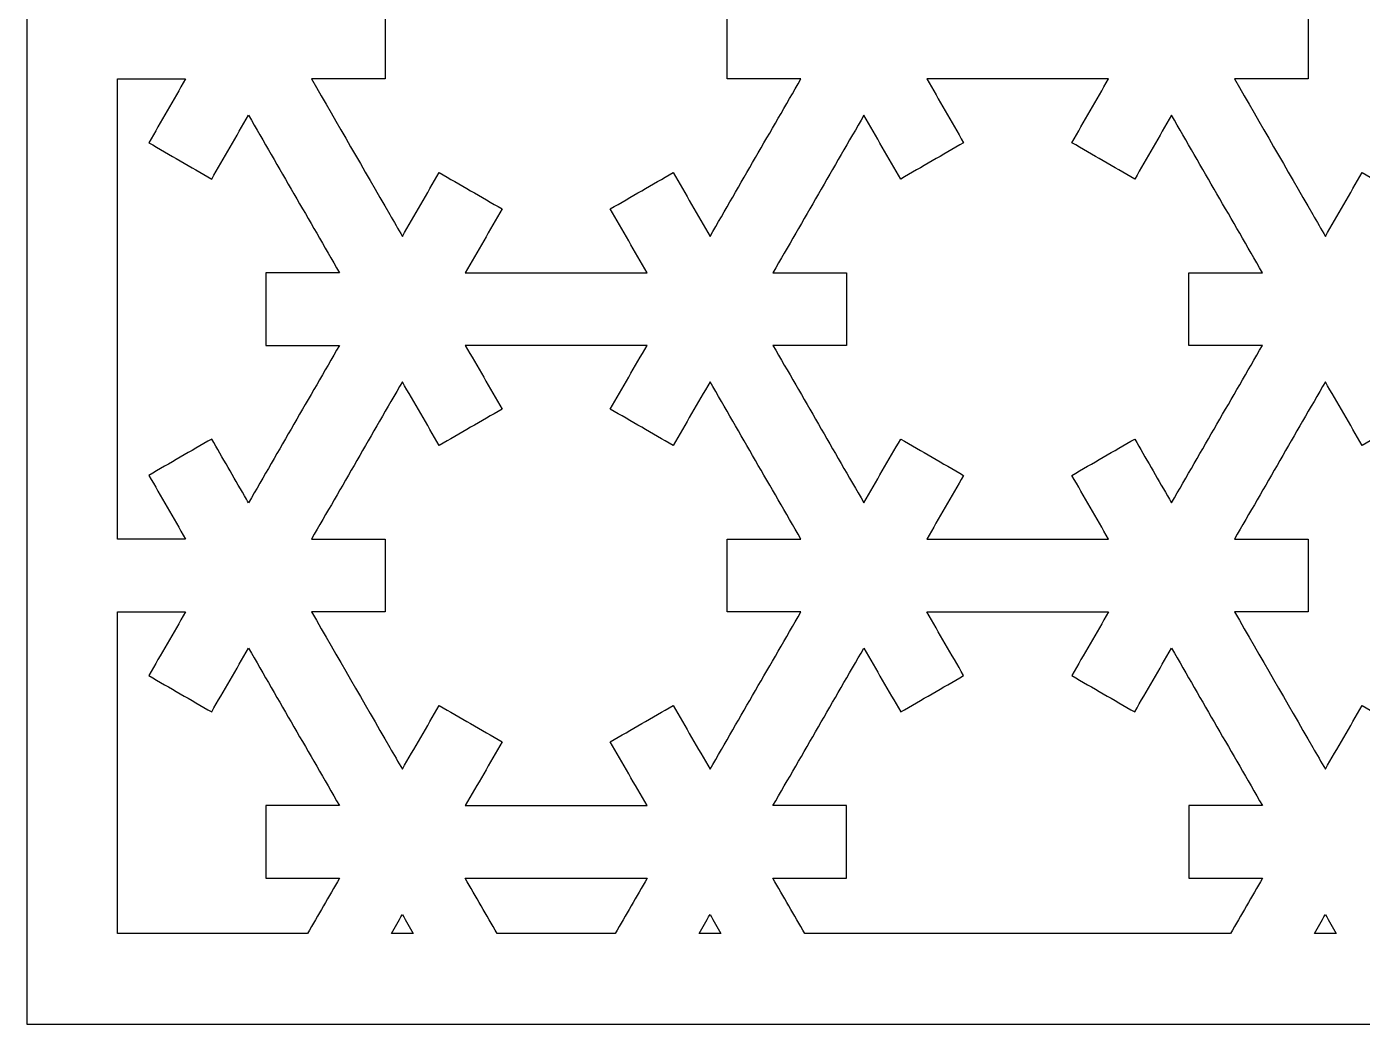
# Model space of a CAD drawing. Header units: centimetres. Extents: x 7.8 to 12.93, y -9 to -1.3.
# Drawn here: x 7.802 to 10.162, y -9 to -7.237 of the extents above; entities that cross this region are included whole.
import ezdxf

# ---------------------------------------------------------------- set-up
doc = ezdxf.new("R2010")
doc.units = ezdxf.units.CM
doc.header["$MEASUREMENT"] = 0
doc.layers.add('layer 1', color=7, linetype='Continuous')

msp = doc.modelspace()

# ---------------------------------------------------------------- linework, layer by layer
at = {"layer": 'layer 1', "color": 250, "lineweight": 30}
for points, knots in [([(7.80183, -9.00021), (7.80183, -6.43416), (7.80183, -3.86811), (7.80183, -1.30206), (7.80183, -1.30206), (9.51253, -1.30206), (11.22323, -1.30206), (12.93393, -1.30206), (12.93393, -1.30206), (12.93393, -3.86811), (12.93393, -6.43416), (12.93393, -9.00021), (12.93393, -9.00021), (11.22323, -9.00021), (9.51253, -9.00021), (7.80183, -9.00021)], [0, 0, 0, 0, 0.2, 0.2, 0.2, 0.2, 0.4, 0.4, 0.4, 0.4, 0.6, 0.6, 0.6, 0.6, 1, 1, 1, 1]), ([(8.83313, -6.97142), (8.8702, -6.99282), (8.90727, -7.01423), (8.94434, -7.03563), (8.94434, -7.03563), (8.94434, -7.03563), (8.94434, -7.03563), (8.94434, -7.03563), (8.94434, -7.03563), (8.94434, -7.03563), (8.94434, -7.03563), (8.94434, -7.03563), (8.94434, -7.03563), (8.96603, -6.99805), (8.98773, -6.96047), (9.00942, -6.92289), (9.00942, -6.92289), (9.06297, -7.01564), (9.11652, -7.10839), (9.17006, -7.20113), (9.17006, -7.20113), (9.12668, -7.20113), (9.08329, -7.20113), (9.0399, -7.20113), (9.0399, -7.20113), (9.0399, -7.20114), (9.0399, -7.20115), (9.0399, -7.20116), (9.0399, -7.20116), (9.0399, -7.24395), (9.0399, -7.28675), (9.0399, -7.32954), (9.0399, -7.32954), (9.0399, -7.32956), (9.0399, -7.32956), (9.0399, -7.32957), (9.0399, -7.32957), (9.08329, -7.32957), (9.12668, -7.32957), (9.17006, -7.32957), (9.17006, -7.32957), (9.11652, -7.42231), (9.06297, -7.51506), (9.00943, -7.6078), (9.00943, -7.6078), (8.98773, -7.57022), (8.96604, -7.53263), (8.94434, -7.49505), (8.94434, -7.49505), (8.90727, -7.51645), (8.8702, -7.53786), (8.83313, -7.55926), (8.83313, -7.55926), (8.83313, -7.55927), (8.83313, -7.55927), (8.83314, -7.55928), (8.83314, -7.55928), (8.83313, -7.55928), (8.83313, -7.55928), (8.83313, -7.55928), (8.83313, -7.55928), (8.85482, -7.59685), (8.87651, -7.63442), (8.8982, -7.67199), (8.8982, -7.67199), (8.79111, -7.67199), (8.68401, -7.67199), (8.57692, -7.67199), (8.57692, -7.67199), (8.59861, -7.63442), (8.6203, -7.59685), (8.64199, -7.55928), (8.64199, -7.55928), (8.64199, -7.55928), (8.64198, -7.55928), (8.64198, -7.55928), (8.64198, -7.55928), (8.64198, -7.55927), (8.64199, -7.55927), (8.64199, -7.55926), (8.64199, -7.55926), (8.60492, -7.53786), (8.56785, -7.51645), (8.53078, -7.49505), (8.53078, -7.49505), (8.50908, -7.53263), (8.48738, -7.57022), (8.46568, -7.6078), (8.46568, -7.6078), (8.45823, -7.59489), (8.45077, -7.58197), (8.44332, -7.56905), (8.44332, -7.56905), (8.39723, -7.48923), (8.35114, -7.4094), (8.30505, -7.32957), (8.30505, -7.32957), (8.34844, -7.32957), (8.39182, -7.32957), (8.43521, -7.32957), (8.43521, -7.32957), (8.43521, -7.32956), (8.43521, -7.32955), (8.43521, -7.32954), (8.43521, -7.32954), (8.43521, -7.28675), (8.43521, -7.24395), (8.43521, -7.20116), (8.43521, -7.20116), (8.43521, -7.20115), (8.43521, -7.20114), (8.43521, -7.20113), (8.43521, -7.20113), (8.39183, -7.20113), (8.34844, -7.20113), (8.30505, -7.20113), (8.30505, -7.20113), (8.3586, -7.10838), (8.41215, -7.01564), (8.46569, -6.92289), (8.46569, -6.92289), (8.48739, -6.96047), (8.50909, -6.99805), (8.53078, -7.03563), (8.53078, -7.03563), (8.53078, -7.03563), (8.53078, -7.03563), (8.53078, -7.03563), (8.53078, -7.03563), (8.56785, -7.01422), (8.60492, -6.99282), (8.64199, -6.97142), (8.64199, -6.97142), (8.62029, -6.93384), (8.5986, -6.89626), (8.5769, -6.85869), (8.5769, -6.85869), (8.68401, -6.85869), (8.79111, -6.85869), (8.89822, -6.85869), (8.89822, -6.85869), (8.87652, -6.89626), (8.85482, -6.93384), (8.83313, -6.97142)], [0, 0, 0, 0, 0.027027, 0.027027, 0.027027, 0.027027, 0.0540541, 0.0540541, 0.0540541, 0.0540541, 0.0810811, 0.0810811, 0.0810811, 0.0810811, 0.1081081, 0.1081081, 0.1081081, 0.1081081, 0.1351351, 0.1351351, 0.1351351, 0.1351351, 0.1621622, 0.1621622, 0.1621622, 0.1621622, 0.1891892, 0.1891892, 0.1891892, 0.1891892, 0.2162162, 0.2162162, 0.2162162, 0.2162162, 0.2432432, 0.2432432, 0.2432432, 0.2432432, 0.2702703, 0.2702703, 0.2702703, 0.2702703, 0.2972973, 0.2972973, 0.2972973, 0.2972973, 0.3243243, 0.3243243, 0.3243243, 0.3243243, 0.3513514, 0.3513514, 0.3513514, 0.3513514, 0.3783784, 0.3783784, 0.3783784, 0.3783784, 0.4054054, 0.4054054, 0.4054054, 0.4054054, 0.4324324, 0.4324324, 0.4324324, 0.4324324, 0.4594595, 0.4594595, 0.4594595, 0.4594595, 0.4864865, 0.4864865, 0.4864865, 0.4864865, 0.5135135, 0.5135135, 0.5135135, 0.5135135, 0.5405405, 0.5405405, 0.5405405, 0.5405405, 0.5675676, 0.5675676, 0.5675676, 0.5675676, 0.5945946, 0.5945946, 0.5945946, 0.5945946, 0.6216216, 0.6216216, 0.6216216, 0.6216216, 0.6486486, 0.6486486, 0.6486486, 0.6486486, 0.6756757, 0.6756757, 0.6756757, 0.6756757, 0.7027027, 0.7027027, 0.7027027, 0.7027027, 0.7297297, 0.7297297, 0.7297297, 0.7297297, 0.7567568, 0.7567568, 0.7567568, 0.7567568, 0.7837838, 0.7837838, 0.7837838, 0.7837838, 0.8108108, 0.8108108, 0.8108108, 0.8108108, 0.8378378, 0.8378378, 0.8378378, 0.8378378, 0.8648649, 0.8648649, 0.8648649, 0.8648649, 0.8918919, 0.8918919, 0.8918919, 0.8918919, 0.9189189, 0.9189189, 0.9189189, 0.9189189, 0.9459459, 0.9459459, 0.9459459, 0.9459459, 1, 1, 1, 1]), ([(10.48516, -6.98345), (10.51529, -7.00084), (10.54542, -7.01823), (10.57554, -7.03563), (10.57554, -7.03563), (10.59723, -6.99805), (10.61893, -6.96047), (10.64063, -6.92289), (10.64063, -6.92289), (10.69417, -7.01564), (10.74772, -7.10838), (10.80127, -7.20113), (10.80127, -7.20113), (10.75788, -7.20113), (10.71449, -7.20113), (10.6711, -7.20113), (10.6711, -7.20113), (10.6711, -7.20114), (10.6711, -7.20115), (10.6711, -7.20116), (10.6711, -7.20116), (10.6711, -7.24395), (10.6711, -7.28675), (10.6711, -7.32954), (10.6711, -7.32954), (10.6711, -7.32956), (10.6711, -7.32956), (10.6711, -7.32957), (10.6711, -7.32957), (10.71449, -7.32957), (10.75788, -7.32957), (10.80126, -7.32957), (10.80126, -7.32957), (10.74772, -7.42231), (10.69417, -7.51506), (10.64063, -7.6078), (10.64063, -7.6078), (10.61893, -7.57022), (10.59723, -7.53263), (10.57554, -7.49505), (10.57554, -7.49505), (10.53847, -7.51645), (10.5014, -7.53786), (10.46433, -7.55926), (10.46433, -7.55926), (10.46433, -7.55927), (10.46434, -7.55927), (10.46434, -7.55928), (10.46434, -7.55928), (10.46434, -7.55928), (10.46433, -7.55928), (10.46433, -7.55928), (10.46433, -7.55928), (10.48602, -7.59685), (10.50771, -7.63442), (10.5294, -7.67199), (10.5294, -7.67199), (10.42231, -7.67199), (10.31521, -7.67199), (10.20812, -7.67199), (10.20812, -7.67199), (10.22981, -7.63442), (10.2515, -7.59685), (10.27319, -7.55928), (10.27319, -7.55928), (10.27318, -7.55928), (10.27318, -7.55928), (10.27318, -7.55928), (10.27318, -7.55928), (10.27318, -7.55927), (10.27318, -7.55927), (10.27319, -7.55926), (10.27319, -7.55926), (10.23612, -7.53786), (10.19905, -7.51645), (10.16198, -7.49505), (10.16198, -7.49505), (10.14028, -7.53263), (10.11858, -7.57022), (10.09688, -7.6078), (10.09688, -7.6078), (10.08943, -7.59489), (10.08197, -7.58197), (10.07452, -7.56905), (10.07452, -7.56905), (10.02843, -7.48923), (9.98234, -7.4094), (9.93625, -7.32957), (9.93625, -7.32957), (9.97964, -7.32957), (10.02302, -7.32957), (10.06641, -7.32957), (10.06641, -7.32957), (10.06641, -7.32956), (10.06641, -7.32955), (10.06641, -7.32954), (10.06641, -7.32954), (10.06641, -7.28675), (10.06641, -7.24395), (10.06641, -7.20116), (10.06641, -7.20116), (10.06641, -7.20115), (10.06641, -7.20114), (10.06641, -7.20113), (10.06641, -7.20113), (10.02303, -7.20113), (9.97964, -7.20113), (9.93625, -7.20113), (9.93625, -7.20113), (9.98979, -7.10838), (10.04335, -7.01564), (10.09689, -6.92289), (10.09689, -6.92289), (10.11859, -6.96047), (10.14028, -6.99805), (10.16198, -7.03563), (10.16198, -7.03563), (10.16198, -7.03563), (10.16198, -7.03563), (10.16198, -7.03563), (10.16198, -7.03563), (10.19905, -7.01422), (10.23612, -6.99282), (10.27319, -6.97142), (10.27319, -6.97142), (10.25149, -6.93384), (10.2298, -6.89626), (10.2081, -6.85869), (10.2081, -6.85869), (10.3152, -6.85869), (10.42231, -6.85868), (10.52942, -6.85868), (10.52942, -6.85868), (10.50772, -6.89626), (10.48602, -6.93384), (10.46433, -6.97142), (10.46433, -6.97142), (10.47127, -6.97543), (10.47822, -6.97944), (10.48516, -6.98345)], [0, 0, 0, 0, 0.0277778, 0.0277778, 0.0277778, 0.0277778, 0.0555556, 0.0555556, 0.0555556, 0.0555556, 0.0833333, 0.0833333, 0.0833333, 0.0833333, 0.1111111, 0.1111111, 0.1111111, 0.1111111, 0.1388889, 0.1388889, 0.1388889, 0.1388889, 0.1666667, 0.1666667, 0.1666667, 0.1666667, 0.1944444, 0.1944444, 0.1944444, 0.1944444, 0.2222222, 0.2222222, 0.2222222, 0.2222222, 0.25, 0.25, 0.25, 0.25, 0.2777778, 0.2777778, 0.2777778, 0.2777778, 0.3055556, 0.3055556, 0.3055556, 0.3055556, 0.3333333, 0.3333333, 0.3333333, 0.3333333, 0.3611111, 0.3611111, 0.3611111, 0.3611111, 0.3888889, 0.3888889, 0.3888889, 0.3888889, 0.4166667, 0.4166667, 0.4166667, 0.4166667, 0.4444444, 0.4444444, 0.4444444, 0.4444444, 0.4722222, 0.4722222, 0.4722222, 0.4722222, 0.5, 0.5, 0.5, 0.5, 0.5277778, 0.5277778, 0.5277778, 0.5277778, 0.5555556, 0.5555556, 0.5555556, 0.5555556, 0.5833333, 0.5833333, 0.5833333, 0.5833333, 0.6111111, 0.6111111, 0.6111111, 0.6111111, 0.6388889, 0.6388889, 0.6388889, 0.6388889, 0.6666667, 0.6666667, 0.6666667, 0.6666667, 0.6944444, 0.6944444, 0.6944444, 0.6944444, 0.7222222, 0.7222222, 0.7222222, 0.7222222, 0.75, 0.75, 0.75, 0.75, 0.7777778, 0.7777778, 0.7777778, 0.7777778, 0.8055556, 0.8055556, 0.8055556, 0.8055556, 0.8333333, 0.8333333, 0.8333333, 0.8333333, 0.8611111, 0.8611111, 0.8611111, 0.8611111, 0.8888889, 0.8888889, 0.8888889, 0.8888889, 0.9166667, 0.9166667, 0.9166667, 0.9166667, 0.9444444, 0.9444444, 0.9444444, 0.9444444, 1, 1, 1, 1]), ([(7.9622, -8.14288), (8.00234, -8.14288), (8.04248, -8.14288), (8.08261, -8.14288), (8.08261, -8.14288), (8.06092, -8.1053), (8.03922, -8.06772), (8.01753, -8.03015), (8.01753, -8.03015), (8.05459, -8.00874), (8.09166, -7.98734), (8.12873, -7.96594), (8.12873, -7.96594), (8.12873, -7.96594), (8.12873, -7.96594), (8.12873, -7.96594), (8.12873, -7.96594), (8.14803, -7.99936), (8.16733, -8.03279), (8.18663, -8.06621), (8.18663, -8.06621), (8.18903, -8.07037), (8.19143, -8.07452), (8.19382, -8.07868), (8.19382, -8.07868), (8.24737, -7.98593), (8.30092, -7.89318), (8.35446, -7.80044), (8.35446, -7.80044), (8.31108, -7.80044), (8.26769, -7.80044), (8.22431, -7.80044), (8.22431, -7.80044), (8.22431, -7.80043), (8.22431, -7.80042), (8.22431, -7.80041), (8.22431, -7.80041), (8.22431, -7.75761), (8.22431, -7.71482), (8.22431, -7.67202), (8.22431, -7.67202), (8.22431, -7.67201), (8.22431, -7.672), (8.22431, -7.67199), (8.22431, -7.67199), (8.26769, -7.67199), (8.31108, -7.67199), (8.35447, -7.67199), (8.35447, -7.67199), (8.30092, -7.57925), (8.24738, -7.48651), (8.19383, -7.39377), (8.19383, -7.39377), (8.17213, -7.43135), (8.15043, -7.46893), (8.12874, -7.50651), (8.12874, -7.50651), (8.09166, -7.48511), (8.05459, -7.46371), (8.01752, -7.44231), (8.01752, -7.44231), (8.01753, -7.4423), (8.01753, -7.4423), (8.01753, -7.44229), (8.01753, -7.44229), (8.01753, -7.44229), (8.01753, -7.44229), (8.01753, -7.44228), (8.01753, -7.44228), (8.03922, -7.40471), (8.06091, -7.36714), (8.0826, -7.32957), (8.0826, -7.32957), (8.04247, -7.32957), (8.00234, -7.32957), (7.9622, -7.32957), (7.9622, -7.32957), (7.9622, -7.60068), (7.9622, -7.87178), (7.9622, -8.14288)], [0, 0, 0, 0, 0.047619, 0.047619, 0.047619, 0.047619, 0.0952381, 0.0952381, 0.0952381, 0.0952381, 0.1428571, 0.1428571, 0.1428571, 0.1428571, 0.1904762, 0.1904762, 0.1904762, 0.1904762, 0.2380952, 0.2380952, 0.2380952, 0.2380952, 0.2857143, 0.2857143, 0.2857143, 0.2857143, 0.3333333, 0.3333333, 0.3333333, 0.3333333, 0.3809524, 0.3809524, 0.3809524, 0.3809524, 0.4285714, 0.4285714, 0.4285714, 0.4285714, 0.4761905, 0.4761905, 0.4761905, 0.4761905, 0.5238095, 0.5238095, 0.5238095, 0.5238095, 0.5714286, 0.5714286, 0.5714286, 0.5714286, 0.6190476, 0.6190476, 0.6190476, 0.6190476, 0.6666667, 0.6666667, 0.6666667, 0.6666667, 0.7142857, 0.7142857, 0.7142857, 0.7142857, 0.7619048, 0.7619048, 0.7619048, 0.7619048, 0.8095238, 0.8095238, 0.8095238, 0.8095238, 0.8571429, 0.8571429, 0.8571429, 0.8571429, 0.9047619, 0.9047619, 0.9047619, 0.9047619, 1, 1, 1, 1]), ([(9.3925, -8.14288), (9.4142, -8.1053), (9.43589, -8.06773), (9.45759, -8.03015), (9.45759, -8.03015), (9.45759, -8.03015), (9.45759, -8.03015), (9.45759, -8.03015), (9.45759, -8.03015), (9.42052, -8.00874), (9.38345, -7.98734), (9.34638, -7.96594), (9.34638, -7.96594), (9.34638, -7.96594), (9.34638, -7.96594), (9.34638, -7.96594), (9.34638, -7.96594), (9.32468, -8.00352), (9.30299, -8.0411), (9.28129, -8.07867), (9.28129, -8.07867), (9.22774, -7.98593), (9.1742, -7.89318), (9.12065, -7.80043), (9.12065, -7.80043), (9.16404, -7.80043), (9.20742, -7.80043), (9.25081, -7.80043), (9.25081, -7.80043), (9.25081, -7.80042), (9.25081, -7.80041), (9.25081, -7.80041), (9.25081, -7.80041), (9.25081, -7.75761), (9.25081, -7.71482), (9.25081, -7.67202), (9.25081, -7.67202), (9.25081, -7.67201), (9.25081, -7.672), (9.25081, -7.67199), (9.25081, -7.67199), (9.20742, -7.67199), (9.16404, -7.67199), (9.12065, -7.67199), (9.12065, -7.67199), (9.1742, -7.57925), (9.22774, -7.48651), (9.28129, -7.39377), (9.28129, -7.39377), (9.30298, -7.43135), (9.32468, -7.46893), (9.34638, -7.50651), (9.34638, -7.50651), (9.38345, -7.48511), (9.42052, -7.46371), (9.45759, -7.44231), (9.45759, -7.44231), (9.45758, -7.4423), (9.45758, -7.44229), (9.45758, -7.44229), (9.45758, -7.44229), (9.45758, -7.44229), (9.45759, -7.44228), (9.45759, -7.44228), (9.45759, -7.44228), (9.4359, -7.40471), (9.41421, -7.36714), (9.39252, -7.32957), (9.39252, -7.32957), (9.49961, -7.32957), (9.60671, -7.32957), (9.7138, -7.32957), (9.7138, -7.32957), (9.69211, -7.36714), (9.67042, -7.40471), (9.64873, -7.44228), (9.64873, -7.44228), (9.64873, -7.44228), (9.64873, -7.44229), (9.64873, -7.44229), (9.64873, -7.44229), (9.64873, -7.44229), (9.64873, -7.4423), (9.64872, -7.44231), (9.64872, -7.44231), (9.68579, -7.46371), (9.72286, -7.48511), (9.75994, -7.50651), (9.75994, -7.50651), (9.78163, -7.46893), (9.80333, -7.43135), (9.82503, -7.39376), (9.82503, -7.39376), (9.87858, -7.48651), (9.93212, -7.57925), (9.98567, -7.67199), (9.98567, -7.67199), (9.94228, -7.67199), (9.89889, -7.67199), (9.8555, -7.67199), (9.8555, -7.67199), (9.8555, -7.672), (9.8555, -7.67201), (9.8555, -7.67202), (9.8555, -7.67202), (9.8555, -7.71482), (9.8555, -7.75761), (9.8555, -7.80041), (9.8555, -7.80041), (9.8555, -7.80042), (9.8555, -7.80043), (9.8555, -7.80043), (9.8555, -7.80043), (9.89889, -7.80043), (9.94228, -7.80043), (9.98566, -7.80043), (9.98566, -7.80043), (9.93212, -7.89318), (9.87857, -7.98593), (9.82502, -8.07868), (9.82502, -8.07868), (9.82262, -8.07452), (9.82022, -8.07037), (9.81782, -8.06621), (9.81782, -8.06621), (9.79853, -8.03279), (9.77923, -7.99936), (9.75993, -7.96594), (9.75993, -7.96594), (9.75993, -7.96594), (9.75993, -7.96594), (9.75993, -7.96594), (9.75993, -7.96594), (9.72286, -7.98734), (9.68579, -8.00874), (9.64872, -8.03015), (9.64872, -8.03015), (9.67042, -8.06772), (9.69211, -8.1053), (9.71381, -8.14288), (9.71381, -8.14288), (9.60671, -8.14288), (9.49961, -8.14288), (9.3925, -8.14288)], [0, 0, 0, 0, 0.027027, 0.027027, 0.027027, 0.027027, 0.0540541, 0.0540541, 0.0540541, 0.0540541, 0.0810811, 0.0810811, 0.0810811, 0.0810811, 0.1081081, 0.1081081, 0.1081081, 0.1081081, 0.1351351, 0.1351351, 0.1351351, 0.1351351, 0.1621622, 0.1621622, 0.1621622, 0.1621622, 0.1891892, 0.1891892, 0.1891892, 0.1891892, 0.2162162, 0.2162162, 0.2162162, 0.2162162, 0.2432432, 0.2432432, 0.2432432, 0.2432432, 0.2702703, 0.2702703, 0.2702703, 0.2702703, 0.2972973, 0.2972973, 0.2972973, 0.2972973, 0.3243243, 0.3243243, 0.3243243, 0.3243243, 0.3513514, 0.3513514, 0.3513514, 0.3513514, 0.3783784, 0.3783784, 0.3783784, 0.3783784, 0.4054054, 0.4054054, 0.4054054, 0.4054054, 0.4324324, 0.4324324, 0.4324324, 0.4324324, 0.4594595, 0.4594595, 0.4594595, 0.4594595, 0.4864865, 0.4864865, 0.4864865, 0.4864865, 0.5135135, 0.5135135, 0.5135135, 0.5135135, 0.5405405, 0.5405405, 0.5405405, 0.5405405, 0.5675676, 0.5675676, 0.5675676, 0.5675676, 0.5945946, 0.5945946, 0.5945946, 0.5945946, 0.6216216, 0.6216216, 0.6216216, 0.6216216, 0.6486486, 0.6486486, 0.6486486, 0.6486486, 0.6756757, 0.6756757, 0.6756757, 0.6756757, 0.7027027, 0.7027027, 0.7027027, 0.7027027, 0.7297297, 0.7297297, 0.7297297, 0.7297297, 0.7567568, 0.7567568, 0.7567568, 0.7567568, 0.7837838, 0.7837838, 0.7837838, 0.7837838, 0.8108108, 0.8108108, 0.8108108, 0.8108108, 0.8378378, 0.8378378, 0.8378378, 0.8378378, 0.8648649, 0.8648649, 0.8648649, 0.8648649, 0.8918919, 0.8918919, 0.8918919, 0.8918919, 0.9189189, 0.9189189, 0.9189189, 0.9189189, 0.9459459, 0.9459459, 0.9459459, 0.9459459, 1, 1, 1, 1]), ([(8.83313, -7.91317), (8.8702, -7.93457), (8.90727, -7.95598), (8.94434, -7.97738), (8.94434, -7.97738), (8.94434, -7.97738), (8.94434, -7.97738), (8.94434, -7.97737), (8.94434, -7.97737), (8.94434, -7.97737), (8.94434, -7.97737), (8.94434, -7.97738), (8.94434, -7.97738), (8.96603, -7.9398), (8.98773, -7.90222), (9.00942, -7.86464), (9.00942, -7.86464), (9.06297, -7.95739), (9.11652, -8.05014), (9.17006, -8.14288), (9.17006, -8.14288), (9.12668, -8.14288), (9.08329, -8.14288), (9.0399, -8.14288), (9.0399, -8.14288), (9.0399, -8.14289), (9.0399, -8.1429), (9.0399, -8.14291), (9.0399, -8.14291), (9.0399, -8.18571), (9.0399, -8.2285), (9.0399, -8.2713), (9.0399, -8.2713), (9.0399, -8.27131), (9.0399, -8.27131), (9.0399, -8.27132), (9.0399, -8.27132), (9.08329, -8.27132), (9.12668, -8.27132), (9.17006, -8.27132), (9.17006, -8.27132), (9.11652, -8.36406), (9.06297, -8.4568), (9.00943, -8.54955), (9.00943, -8.54955), (8.98773, -8.51197), (8.96604, -8.47439), (8.94434, -8.4368), (8.94434, -8.4368), (8.90727, -8.4582), (8.8702, -8.47961), (8.83313, -8.50101), (8.83313, -8.50101), (8.83313, -8.50101), (8.83313, -8.50102), (8.83314, -8.50103), (8.83314, -8.50103), (8.83313, -8.50103), (8.83313, -8.50103), (8.83313, -8.50103), (8.83313, -8.50103), (8.85482, -8.5386), (8.87651, -8.57617), (8.8982, -8.61375), (8.8982, -8.61375), (8.79111, -8.61375), (8.68401, -8.61375), (8.57692, -8.61375), (8.57692, -8.61375), (8.59861, -8.57617), (8.6203, -8.5386), (8.64199, -8.50103), (8.64199, -8.50103), (8.64199, -8.50103), (8.64198, -8.50103), (8.64198, -8.50103), (8.64198, -8.50103), (8.64198, -8.50102), (8.64199, -8.50102), (8.64199, -8.50101), (8.64199, -8.50101), (8.60492, -8.47961), (8.56785, -8.4582), (8.53078, -8.4368), (8.53078, -8.4368), (8.50908, -8.47439), (8.48738, -8.51197), (8.46568, -8.54955), (8.46568, -8.54955), (8.45823, -8.53664), (8.45077, -8.52372), (8.44332, -8.51081), (8.44332, -8.51081), (8.39723, -8.43098), (8.35114, -8.35115), (8.30505, -8.27132), (8.30505, -8.27132), (8.34844, -8.27132), (8.39182, -8.27132), (8.43521, -8.27132), (8.43521, -8.27132), (8.43521, -8.27131), (8.43521, -8.2713), (8.43521, -8.2713), (8.43521, -8.2713), (8.43521, -8.2285), (8.43521, -8.1857), (8.43521, -8.14291), (8.43521, -8.14291), (8.43521, -8.1429), (8.43521, -8.14289), (8.43521, -8.14288), (8.43521, -8.14288), (8.39183, -8.14288), (8.34844, -8.14288), (8.30505, -8.14288), (8.30505, -8.14288), (8.3586, -8.05014), (8.41215, -7.95739), (8.46569, -7.86464), (8.46569, -7.86464), (8.48739, -7.90222), (8.50909, -7.9398), (8.53078, -7.97738), (8.53078, -7.97738), (8.53078, -7.97738), (8.53078, -7.97738), (8.53078, -7.97738), (8.53078, -7.97738), (8.56785, -7.95597), (8.60492, -7.93457), (8.64199, -7.91317), (8.64199, -7.91317), (8.62029, -7.87559), (8.5986, -7.83801), (8.5769, -7.80044), (8.5769, -7.80044), (8.68401, -7.80044), (8.79111, -7.80044), (8.89822, -7.80044), (8.89822, -7.80044), (8.87652, -7.83801), (8.85482, -7.87559), (8.83313, -7.91317)], [0, 0, 0, 0, 0.027027, 0.027027, 0.027027, 0.027027, 0.0540541, 0.0540541, 0.0540541, 0.0540541, 0.0810811, 0.0810811, 0.0810811, 0.0810811, 0.1081081, 0.1081081, 0.1081081, 0.1081081, 0.1351351, 0.1351351, 0.1351351, 0.1351351, 0.1621622, 0.1621622, 0.1621622, 0.1621622, 0.1891892, 0.1891892, 0.1891892, 0.1891892, 0.2162162, 0.2162162, 0.2162162, 0.2162162, 0.2432432, 0.2432432, 0.2432432, 0.2432432, 0.2702703, 0.2702703, 0.2702703, 0.2702703, 0.2972973, 0.2972973, 0.2972973, 0.2972973, 0.3243243, 0.3243243, 0.3243243, 0.3243243, 0.3513514, 0.3513514, 0.3513514, 0.3513514, 0.3783784, 0.3783784, 0.3783784, 0.3783784, 0.4054054, 0.4054054, 0.4054054, 0.4054054, 0.4324324, 0.4324324, 0.4324324, 0.4324324, 0.4594595, 0.4594595, 0.4594595, 0.4594595, 0.4864865, 0.4864865, 0.4864865, 0.4864865, 0.5135135, 0.5135135, 0.5135135, 0.5135135, 0.5405405, 0.5405405, 0.5405405, 0.5405405, 0.5675676, 0.5675676, 0.5675676, 0.5675676, 0.5945946, 0.5945946, 0.5945946, 0.5945946, 0.6216216, 0.6216216, 0.6216216, 0.6216216, 0.6486486, 0.6486486, 0.6486486, 0.6486486, 0.6756757, 0.6756757, 0.6756757, 0.6756757, 0.7027027, 0.7027027, 0.7027027, 0.7027027, 0.7297297, 0.7297297, 0.7297297, 0.7297297, 0.7567568, 0.7567568, 0.7567568, 0.7567568, 0.7837838, 0.7837838, 0.7837838, 0.7837838, 0.8108108, 0.8108108, 0.8108108, 0.8108108, 0.8378378, 0.8378378, 0.8378378, 0.8378378, 0.8648649, 0.8648649, 0.8648649, 0.8648649, 0.8918919, 0.8918919, 0.8918919, 0.8918919, 0.9189189, 0.9189189, 0.9189189, 0.9189189, 0.9459459, 0.9459459, 0.9459459, 0.9459459, 1, 1, 1, 1]), ([(10.48516, -7.9252), (10.51529, -7.94259), (10.54542, -7.95998), (10.57554, -7.97738), (10.57554, -7.97738), (10.59723, -7.9398), (10.61893, -7.90222), (10.64063, -7.86464), (10.64063, -7.86464), (10.69417, -7.95739), (10.74772, -8.05014), (10.80127, -8.14288), (10.80127, -8.14288), (10.75788, -8.14288), (10.71449, -8.14288), (10.6711, -8.14288), (10.6711, -8.14288), (10.6711, -8.14289), (10.6711, -8.1429), (10.6711, -8.14291), (10.6711, -8.14291), (10.6711, -8.18571), (10.6711, -8.2285), (10.6711, -8.2713), (10.6711, -8.2713), (10.6711, -8.27131), (10.6711, -8.27131), (10.6711, -8.27132), (10.6711, -8.27132), (10.71449, -8.27132), (10.75788, -8.27132), (10.80126, -8.27132), (10.80126, -8.27132), (10.74772, -8.36406), (10.69417, -8.45681), (10.64063, -8.54955), (10.64063, -8.54955), (10.61893, -8.51197), (10.59723, -8.47438), (10.57554, -8.4368), (10.57554, -8.4368), (10.53847, -8.4582), (10.5014, -8.47961), (10.46433, -8.50101), (10.46433, -8.50101), (10.46433, -8.50101), (10.46434, -8.50102), (10.46434, -8.50103), (10.46434, -8.50103), (10.46434, -8.50103), (10.46433, -8.50103), (10.46433, -8.50103), (10.46433, -8.50103), (10.48602, -8.5386), (10.50771, -8.57617), (10.5294, -8.61375), (10.5294, -8.61375), (10.42231, -8.61375), (10.31521, -8.61375), (10.20812, -8.61375), (10.20812, -8.61375), (10.22981, -8.57617), (10.2515, -8.5386), (10.27319, -8.50103), (10.27319, -8.50103), (10.27318, -8.50103), (10.27318, -8.50103), (10.27318, -8.50103), (10.27318, -8.50103), (10.27318, -8.50102), (10.27318, -8.50101), (10.27319, -8.50101), (10.27319, -8.50101), (10.23612, -8.47961), (10.19905, -8.4582), (10.16198, -8.4368), (10.16198, -8.4368), (10.14028, -8.47439), (10.11858, -8.51197), (10.09688, -8.54955), (10.09688, -8.54955), (10.08943, -8.53664), (10.08197, -8.52372), (10.07452, -8.51081), (10.07452, -8.51081), (10.02843, -8.43098), (9.98234, -8.35115), (9.93625, -8.27132), (9.93625, -8.27132), (9.97964, -8.27132), (10.02302, -8.27132), (10.06641, -8.27132), (10.06641, -8.27132), (10.06641, -8.27131), (10.06641, -8.2713), (10.06641, -8.27129), (10.06641, -8.27129), (10.06641, -8.2285), (10.06641, -8.1857), (10.06641, -8.14291), (10.06641, -8.14291), (10.06641, -8.1429), (10.06641, -8.14289), (10.06641, -8.14288), (10.06641, -8.14288), (10.02303, -8.14288), (9.97964, -8.14288), (9.93625, -8.14288), (9.93625, -8.14288), (9.98979, -8.05014), (10.04335, -7.95739), (10.09689, -7.86464), (10.09689, -7.86464), (10.11859, -7.90222), (10.14028, -7.9398), (10.16198, -7.97737), (10.16198, -7.97737), (10.16198, -7.97737), (10.16198, -7.97737), (10.16198, -7.97737), (10.16198, -7.97737), (10.19905, -7.95597), (10.23612, -7.93457), (10.27319, -7.91317), (10.27319, -7.91317), (10.25149, -7.87559), (10.2298, -7.83801), (10.2081, -7.80043), (10.2081, -7.80043), (10.3152, -7.80043), (10.42231, -7.80043), (10.52942, -7.80043), (10.52942, -7.80043), (10.50772, -7.83801), (10.48602, -7.87559), (10.46433, -7.91317), (10.46433, -7.91317), (10.47127, -7.91718), (10.47822, -7.92119), (10.48516, -7.9252)], [0, 0, 0, 0, 0.0277778, 0.0277778, 0.0277778, 0.0277778, 0.0555556, 0.0555556, 0.0555556, 0.0555556, 0.0833333, 0.0833333, 0.0833333, 0.0833333, 0.1111111, 0.1111111, 0.1111111, 0.1111111, 0.1388889, 0.1388889, 0.1388889, 0.1388889, 0.1666667, 0.1666667, 0.1666667, 0.1666667, 0.1944444, 0.1944444, 0.1944444, 0.1944444, 0.2222222, 0.2222222, 0.2222222, 0.2222222, 0.25, 0.25, 0.25, 0.25, 0.2777778, 0.2777778, 0.2777778, 0.2777778, 0.3055556, 0.3055556, 0.3055556, 0.3055556, 0.3333333, 0.3333333, 0.3333333, 0.3333333, 0.3611111, 0.3611111, 0.3611111, 0.3611111, 0.3888889, 0.3888889, 0.3888889, 0.3888889, 0.4166667, 0.4166667, 0.4166667, 0.4166667, 0.4444444, 0.4444444, 0.4444444, 0.4444444, 0.4722222, 0.4722222, 0.4722222, 0.4722222, 0.5, 0.5, 0.5, 0.5, 0.5277778, 0.5277778, 0.5277778, 0.5277778, 0.5555556, 0.5555556, 0.5555556, 0.5555556, 0.5833333, 0.5833333, 0.5833333, 0.5833333, 0.6111111, 0.6111111, 0.6111111, 0.6111111, 0.6388889, 0.6388889, 0.6388889, 0.6388889, 0.6666667, 0.6666667, 0.6666667, 0.6666667, 0.6944444, 0.6944444, 0.6944444, 0.6944444, 0.7222222, 0.7222222, 0.7222222, 0.7222222, 0.75, 0.75, 0.75, 0.75, 0.7777778, 0.7777778, 0.7777778, 0.7777778, 0.8055556, 0.8055556, 0.8055556, 0.8055556, 0.8333333, 0.8333333, 0.8333333, 0.8333333, 0.8611111, 0.8611111, 0.8611111, 0.8611111, 0.8888889, 0.8888889, 0.8888889, 0.8888889, 0.9166667, 0.9166667, 0.9166667, 0.9166667, 0.9444444, 0.9444444, 0.9444444, 0.9444444, 1, 1, 1, 1]), ([(8.29809, -8.83983), (8.31688, -8.80728), (8.33567, -8.77473), (8.35446, -8.74218), (8.35446, -8.74218), (8.31108, -8.74218), (8.26769, -8.74219), (8.22431, -8.74219), (8.22431, -8.74219), (8.22431, -8.74218), (8.22431, -8.74217), (8.22431, -8.74216), (8.22431, -8.74216), (8.22431, -8.69936), (8.22431, -8.65657), (8.22431, -8.61377), (8.22431, -8.61377), (8.22431, -8.61376), (8.22431, -8.61376), (8.22431, -8.61375), (8.22431, -8.61375), (8.26769, -8.61375), (8.31108, -8.61375), (8.35447, -8.61375), (8.35447, -8.61375), (8.30092, -8.521), (8.24738, -8.42826), (8.19383, -8.33552), (8.19383, -8.33552), (8.17213, -8.3731), (8.15043, -8.41068), (8.12874, -8.44826), (8.12874, -8.44826), (8.09166, -8.42686), (8.05459, -8.40546), (8.01752, -8.38406), (8.01752, -8.38406), (8.01753, -8.38405), (8.01753, -8.38405), (8.01753, -8.38404), (8.01753, -8.38404), (8.01753, -8.38404), (8.01753, -8.38403), (8.01753, -8.38403), (8.01753, -8.38403), (8.03922, -8.34646), (8.06091, -8.30889), (8.0826, -8.27132), (8.0826, -8.27132), (8.04247, -8.27132), (8.00234, -8.27132), (7.9622, -8.27132), (7.9622, -8.27132), (7.9622, -8.46083), (7.9622, -8.65033), (7.9622, -8.83983), (7.9622, -8.83983), (8.07417, -8.83983), (8.18613, -8.83983), (8.29809, -8.83983)], [0, 0, 0, 0, 0.0625, 0.0625, 0.0625, 0.0625, 0.125, 0.125, 0.125, 0.125, 0.1875, 0.1875, 0.1875, 0.1875, 0.25, 0.25, 0.25, 0.25, 0.3125, 0.3125, 0.3125, 0.3125, 0.375, 0.375, 0.375, 0.375, 0.4375, 0.4375, 0.4375, 0.4375, 0.5, 0.5, 0.5, 0.5, 0.5625, 0.5625, 0.5625, 0.5625, 0.625, 0.625, 0.625, 0.625, 0.6875, 0.6875, 0.6875, 0.6875, 0.75, 0.75, 0.75, 0.75, 0.8125, 0.8125, 0.8125, 0.8125, 0.875, 0.875, 0.875, 0.875, 1, 1, 1, 1]), ([(9.92929, -8.83983), (9.94808, -8.80728), (9.96687, -8.77473), (9.98566, -8.74218), (9.98566, -8.74218), (9.94228, -8.74218), (9.89889, -8.74218), (9.8555, -8.74218), (9.8555, -8.74218), (9.8555, -8.74218), (9.8555, -8.74217), (9.8555, -8.74216), (9.8555, -8.74216), (9.8555, -8.69936), (9.8555, -8.65657), (9.8555, -8.61377), (9.8555, -8.61377), (9.8555, -8.61376), (9.8555, -8.61375), (9.8555, -8.61375), (9.8555, -8.61375), (9.89889, -8.61375), (9.94228, -8.61375), (9.98567, -8.61375), (9.98567, -8.61375), (9.93212, -8.521), (9.87858, -8.42826), (9.82503, -8.33552), (9.82503, -8.33552), (9.80333, -8.3731), (9.78163, -8.41068), (9.75994, -8.44826), (9.75994, -8.44826), (9.72286, -8.42686), (9.68579, -8.40546), (9.64872, -8.38406), (9.64872, -8.38406), (9.64873, -8.38405), (9.64873, -8.38405), (9.64873, -8.38404), (9.64873, -8.38404), (9.64873, -8.38403), (9.64873, -8.38403), (9.64873, -8.38403), (9.64873, -8.38403), (9.67042, -8.34646), (9.69211, -8.30889), (9.7138, -8.27132), (9.7138, -8.27132), (9.60671, -8.27132), (9.49961, -8.27132), (9.39252, -8.27132), (9.39252, -8.27132), (9.41421, -8.30889), (9.4359, -8.34646), (9.45759, -8.38403), (9.45759, -8.38403), (9.45759, -8.38403), (9.45758, -8.38404), (9.45758, -8.38404), (9.45758, -8.38404), (9.45758, -8.38405), (9.45758, -8.38405), (9.45759, -8.38406), (9.45759, -8.38406), (9.42052, -8.40546), (9.38345, -8.42686), (9.34638, -8.44826), (9.34638, -8.44826), (9.32468, -8.41068), (9.30298, -8.3731), (9.28129, -8.33552), (9.28129, -8.33552), (9.22774, -8.42826), (9.1742, -8.521), (9.12065, -8.61375), (9.12065, -8.61375), (9.16404, -8.61375), (9.20742, -8.61375), (9.25081, -8.61375), (9.25081, -8.61375), (9.25081, -8.61375), (9.25081, -8.61376), (9.25081, -8.61377), (9.25081, -8.61377), (9.25081, -8.65657), (9.25081, -8.69936), (9.25081, -8.74216), (9.25081, -8.74216), (9.25081, -8.74217), (9.25081, -8.74217), (9.25081, -8.74218), (9.25081, -8.74218), (9.20742, -8.74218), (9.16404, -8.74218), (9.12065, -8.74218), (9.12065, -8.74218), (9.13944, -8.77473), (9.15823, -8.80728), (9.17702, -8.83983), (9.17702, -8.83983), (9.42778, -8.83983), (9.67853, -8.83983), (9.92929, -8.83983)], [0, 0, 0, 0, 0.037037, 0.037037, 0.037037, 0.037037, 0.0740741, 0.0740741, 0.0740741, 0.0740741, 0.1111111, 0.1111111, 0.1111111, 0.1111111, 0.1481481, 0.1481481, 0.1481481, 0.1481481, 0.1851852, 0.1851852, 0.1851852, 0.1851852, 0.2222222, 0.2222222, 0.2222222, 0.2222222, 0.2592593, 0.2592593, 0.2592593, 0.2592593, 0.2962963, 0.2962963, 0.2962963, 0.2962963, 0.3333333, 0.3333333, 0.3333333, 0.3333333, 0.3703704, 0.3703704, 0.3703704, 0.3703704, 0.4074074, 0.4074074, 0.4074074, 0.4074074, 0.4444444, 0.4444444, 0.4444444, 0.4444444, 0.4814815, 0.4814815, 0.4814815, 0.4814815, 0.5185185, 0.5185185, 0.5185185, 0.5185185, 0.5555556, 0.5555556, 0.5555556, 0.5555556, 0.5925926, 0.5925926, 0.5925926, 0.5925926, 0.6296296, 0.6296296, 0.6296296, 0.6296296, 0.6666667, 0.6666667, 0.6666667, 0.6666667, 0.7037037, 0.7037037, 0.7037037, 0.7037037, 0.7407407, 0.7407407, 0.7407407, 0.7407407, 0.7777778, 0.7777778, 0.7777778, 0.7777778, 0.8148148, 0.8148148, 0.8148148, 0.8148148, 0.8518519, 0.8518519, 0.8518519, 0.8518519, 0.8888889, 0.8888889, 0.8888889, 0.8888889, 0.9259259, 0.9259259, 0.9259259, 0.9259259, 1, 1, 1, 1]), ([(8.84184, -8.83983), (8.86063, -8.80728), (8.87942, -8.77473), (8.89822, -8.74218), (8.89822, -8.74218), (8.79111, -8.74218), (8.68401, -8.74219), (8.5769, -8.74219), (8.5769, -8.74219), (8.59569, -8.77473), (8.61449, -8.80728), (8.63328, -8.83983), (8.63328, -8.83983), (8.7028, -8.83983), (8.77232, -8.83983), (8.84184, -8.83983)], [0, 0, 0, 0, 0.2, 0.2, 0.2, 0.2, 0.4, 0.4, 0.4, 0.4, 0.6, 0.6, 0.6, 0.6, 1, 1, 1, 1]), ([(8.485, -8.83983), (8.47856, -8.82868), (8.47213, -8.81754), (8.46569, -8.80639), (8.46569, -8.80639), (8.45926, -8.81754), (8.45282, -8.82868), (8.44638, -8.83983), (8.44638, -8.83983), (8.45926, -8.83983), (8.47213, -8.83983), (8.485, -8.83983)], [0, 0, 0, 0, 0.25, 0.25, 0.25, 0.25, 0.5, 0.5, 0.5, 0.5, 1, 1, 1, 1]), ([(9.02873, -8.83983), (9.02229, -8.82868), (9.01586, -8.81754), (9.00942, -8.80639), (9.00942, -8.80639), (9.00299, -8.81754), (8.99655, -8.82868), (8.99012, -8.83983), (8.99012, -8.83983), (9.00299, -8.83983), (9.01586, -8.83983), (9.02873, -8.83983)], [0, 0, 0, 0, 0.25, 0.25, 0.25, 0.25, 0.5, 0.5, 0.5, 0.5, 1, 1, 1, 1]), ([(10.1162, -8.83983), (10.10976, -8.82868), (10.10333, -8.81753), (10.09689, -8.80639), (10.09689, -8.80639), (10.09046, -8.81753), (10.08402, -8.82868), (10.07758, -8.83983), (10.07758, -8.83983), (10.09046, -8.83983), (10.10333, -8.83983), (10.1162, -8.83983)], [0, 0, 0, 0, 0.25, 0.25, 0.25, 0.25, 0.5, 0.5, 0.5, 0.5, 1, 1, 1, 1])]:
    msp.add_open_spline(points, degree=3, knots=knots, dxfattribs=at)

doc.saveas('drawing.dxf')
